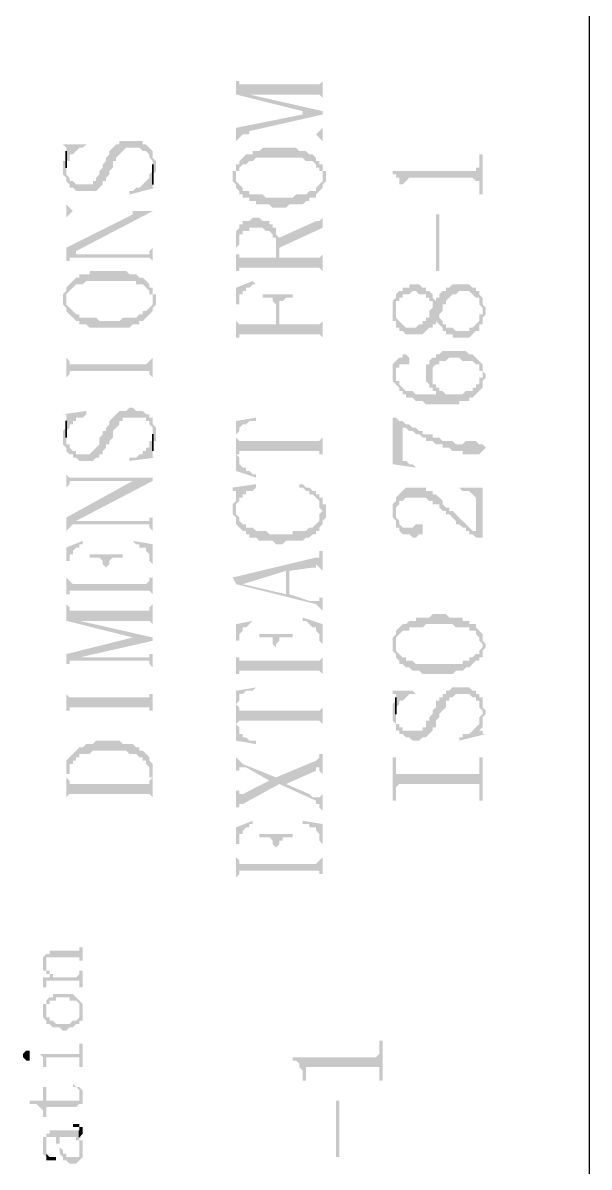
# Model space of a CAD drawing. Header units: millimetres. Extents: x 1336 to 2438, y 1230 to 1601.
# Drawn here: x 1589.55 to 1597.22, y 1504.46 to 1519.97 of the extents above; entities that cross this region are included whole.
import ezdxf

# ---------------------------------------------------------------- set-up
doc = ezdxf.new("R2010")
doc.units = ezdxf.units.MM

msp = doc.modelspace()

# ---------------------------------------------------------------- hatches: boundary and pattern name
at = {"transparency": 33554559}
for points in [[(1592.434, 1519.221), (1592.434, 1518.995), (1593.336, 1518.77), (1593.336, 1518.724), (1593.607, 1518.724), (1593.607, 1518.77), (1592.614, 1518.995), (1592.614, 1518.995), (1592.524, 1519.131), (1592.479, 1519.131), (1592.479, 1519.176), (1592.434, 1519.176)], [(1592.524, 1519.131), (1592.614, 1518.995), (1593.562, 1518.995), (1593.607, 1518.95), (1593.607, 1518.905), (1593.607, 1519.221), (1593.607, 1519.176), (1593.607, 1519.176), (1593.562, 1519.131), (1593.517, 1519.131)], [(1592.434, 1518.544), (1592.434, 1518.363), (1592.434, 1518.363), (1592.479, 1518.408), (1592.479, 1518.408), (1592.524, 1518.454), (1592.614, 1518.499), (1593.607, 1518.724), (1593.336, 1518.724)], [(1592.524, 1518.454), (1593.517, 1518.454), (1593.562, 1518.408), (1593.562, 1518.408), (1593.607, 1518.363), (1593.607, 1518.544), (1593.607, 1518.544), (1593.562, 1518.499), (1593.562, 1518.499), (1593.517, 1518.454), (1592.614, 1518.454), (1592.614, 1518.499)], [(1590.087, 1518.002), (1590.087, 1517.912), (1590.087, 1517.912), (1590.132, 1517.867), (1590.132, 1517.822), (1590.132, 1517.822), (1590.177, 1517.777), (1590.177, 1517.732), (1590.222, 1517.732), (1590.267, 1517.686), (1590.538, 1517.686), (1590.583, 1517.732), (1590.583, 1517.732), (1590.628, 1517.777), (1590.628, 1517.822), (1590.673, 1517.822), (1590.673, 1517.867), (1590.718, 1517.912), (1590.718, 1517.957), (1590.764, 1518.002), (1590.764, 1518.093), (1590.809, 1518.093), (1590.809, 1518.138), (1590.854, 1518.183), (1590.854, 1518.183), (1590.899, 1518.228), (1590.899, 1518.228), (1590.944, 1518.273), (1591.125, 1518.273), (1591.17, 1518.228), (1591.215, 1518.228), (1591.26, 1518.183), (1591.26, 1518.138), (1591.305, 1518.093), (1591.305, 1517.867), (1591.305, 1517.912), (1591.305, 1517.912), (1591.35, 1517.957), (1591.35, 1518.047), (1591.35, 1518.093), (1591.35, 1518.093), (1591.305, 1518.138), (1591.305, 1518.228), (1591.305, 1518.228), (1591.26, 1518.273), (1591.26, 1518.273), (1591.215, 1518.318), (1591.17, 1518.318), (1591.17, 1518.363), (1590.854, 1518.363), (1590.854, 1518.318), (1590.809, 1518.318), (1590.764, 1518.273), (1590.764, 1518.273), (1590.718, 1518.228), (1590.718, 1518.183), (1590.718, 1518.183), (1590.673, 1518.138), (1590.673, 1518.093), (1590.628, 1518.047), (1590.628, 1518.002), (1590.583, 1517.957), (1590.583, 1517.912), (1590.583, 1517.912), (1590.538, 1517.867), (1590.538, 1517.822), (1590.493, 1517.822), (1590.493, 1517.777), (1590.267, 1517.777), (1590.222, 1517.822), (1590.177, 1517.822), (1590.177, 1517.867), (1590.177, 1517.867), (1590.132, 1517.912), (1590.132, 1518.183), (1590.132, 1518.093), (1590.087, 1518.093), (1590.087, 1518.047)], [(1590.087, 1518.318), (1590.132, 1518.273), (1590.132, 1518.093), (1590.177, 1518.093), (1590.177, 1518.183), (1590.222, 1518.183), (1590.267, 1518.228), (1590.267, 1518.228), (1590.312, 1518.273), (1590.357, 1518.273), (1590.403, 1518.318), (1590.403, 1518.318)], [(1592.434, 1518.047), (1592.434, 1517.867), (1592.434, 1517.957), (1592.479, 1517.957), (1592.479, 1518.002), (1592.524, 1518.047), (1592.569, 1518.047), (1592.614, 1518.093), (1592.659, 1518.093), (1592.704, 1518.138), (1593.336, 1518.138), (1593.381, 1518.093), (1593.472, 1518.093), (1593.517, 1518.047), (1593.517, 1518.002), (1593.562, 1518.002), (1593.562, 1517.957), (1593.607, 1517.957), (1593.607, 1517.867), (1593.607, 1518.047), (1593.562, 1518.047), (1593.562, 1518.093), (1593.517, 1518.093), (1593.517, 1518.138), (1593.472, 1518.183), (1593.426, 1518.183), (1593.381, 1518.228), (1593.291, 1518.228), (1593.246, 1518.273), (1592.795, 1518.273), (1592.749, 1518.228), (1592.659, 1518.228), (1592.659, 1518.183), (1592.569, 1518.183), (1592.524, 1518.138), (1592.524, 1518.138), (1592.479, 1518.093), (1592.479, 1518.047)], [(1592.388, 1517.867), (1592.388, 1517.822), (1592.388, 1517.822), (1592.434, 1517.777), (1592.434, 1517.732), (1592.434, 1517.732), (1592.479, 1517.686), (1592.479, 1517.641), (1592.524, 1517.641), (1592.524, 1517.596), (1592.614, 1517.596), (1592.614, 1517.551), (1592.704, 1517.551), (1592.704, 1517.506), (1592.885, 1517.506), (1592.93, 1517.461), (1593.11, 1517.461), (1593.156, 1517.506), (1593.336, 1517.506), (1593.381, 1517.551), (1593.426, 1517.551), (1593.426, 1517.596), (1593.517, 1517.596), (1593.517, 1517.641), (1593.562, 1517.686), (1593.562, 1517.686), (1593.607, 1517.732), (1593.607, 1517.777), (1593.652, 1517.822), (1593.652, 1517.957), (1593.607, 1517.957), (1593.607, 1518.047), (1593.607, 1517.867), (1593.607, 1517.822), (1593.607, 1517.822), (1593.562, 1517.777), (1593.562, 1517.777), (1593.517, 1517.732), (1593.517, 1517.686), (1593.426, 1517.686), (1593.381, 1517.641), (1593.246, 1517.641), (1593.201, 1517.596), (1592.84, 1517.596), (1592.795, 1517.641), (1592.614, 1517.641), (1592.614, 1517.686), (1592.524, 1517.686), (1592.524, 1517.732), (1592.479, 1517.777), (1592.479, 1517.777), (1592.434, 1517.822), (1592.434, 1517.867), (1592.434, 1518.047), (1592.434, 1517.957), (1592.388, 1517.957), (1592.388, 1517.912)], [(1594.555, 1517.957), (1594.555, 1517.912), (1594.6, 1517.912), (1594.6, 1517.867), (1594.645, 1517.867), (1594.645, 1517.777), (1594.69, 1517.777), (1594.69, 1517.641), (1594.69, 1517.777), (1594.735, 1517.822), (1594.735, 1517.822), (1594.78, 1517.867), (1595.638, 1517.867), (1595.683, 1517.822), (1595.728, 1517.822), (1595.728, 1517.777), (1595.728, 1517.641), (1595.773, 1517.641), (1595.773, 1518.183), (1595.728, 1518.183), (1595.728, 1518.047), (1595.728, 1518.002), (1595.683, 1518.002), (1595.683, 1517.957), (1595.638, 1517.957)], [(1590.989, 1517.686), (1590.989, 1517.641), (1591.35, 1517.732), (1591.305, 1517.732), (1591.305, 1517.777), (1591.305, 1517.957), (1591.26, 1517.912), (1591.26, 1517.867), (1591.215, 1517.822), (1591.215, 1517.822), (1591.17, 1517.777), (1591.17, 1517.777), (1591.125, 1517.732), (1591.08, 1517.732), (1591.034, 1517.686)], [(1590.132, 1517.551), (1590.132, 1517.28), (1590.132, 1517.325), (1590.177, 1517.37), (1590.177, 1517.37), (1590.222, 1517.416), (1591.034, 1517.416), (1591.034, 1517.37), (1591.305, 1517.416), (1590.222, 1517.416), (1590.177, 1517.461), (1590.177, 1517.461), (1590.132, 1517.506)], [(1590.132, 1516.919), (1590.132, 1516.693), (1590.132, 1516.739), (1590.177, 1516.739), (1590.177, 1516.784), (1590.222, 1516.784), (1590.267, 1516.874), (1591.305, 1517.416), (1591.034, 1517.37)], [(1592.434, 1516.964), (1592.434, 1516.558), (1592.434, 1516.919), (1592.479, 1516.964), (1592.479, 1517.055), (1592.479, 1517.1), (1592.524, 1517.1), (1592.524, 1517.145), (1592.614, 1517.145), (1592.614, 1517.19), (1592.795, 1517.19), (1592.84, 1517.145), (1592.885, 1517.145), (1592.93, 1517.1), (1592.93, 1517.055), (1592.975, 1517.055), (1592.975, 1516.784), (1592.975, 1517.19), (1592.93, 1517.19), (1592.93, 1517.235), (1592.885, 1517.235), (1592.885, 1517.28), (1592.795, 1517.28), (1592.749, 1517.325), (1592.659, 1517.325), (1592.614, 1517.28), (1592.524, 1517.28), (1592.524, 1517.235), (1592.479, 1517.235), (1592.479, 1517.19), (1592.479, 1517.19), (1592.434, 1517.145), (1592.434, 1517.1), (1592.434, 1517.009)], [(1593.02, 1517.055), (1593.02, 1516.919), (1593.607, 1517.19), (1593.607, 1517.37), (1593.607, 1517.325), (1593.607, 1517.325), (1593.562, 1517.28), (1593.517, 1517.28)], [(1595.187, 1516.603), (1595.187, 1517.37), (1595.141, 1517.37), (1595.141, 1516.603)], [(1592.434, 1516.603), (1592.479, 1516.603), (1592.479, 1516.648), (1593.562, 1516.648), (1593.607, 1516.603), (1593.607, 1516.558), (1593.607, 1516.874), (1593.607, 1516.829), (1593.607, 1516.829), (1593.562, 1516.784), (1593.02, 1516.784), (1593.02, 1517.055), (1593.02, 1517.055), (1592.975, 1517.1), (1592.975, 1517.145), (1592.975, 1516.784), (1592.479, 1516.784), (1592.479, 1516.829), (1592.434, 1516.829), (1592.434, 1516.919)], [(1590.222, 1516.784), (1591.26, 1516.784), (1591.305, 1516.739), (1591.305, 1516.693), (1591.305, 1516.964), (1591.305, 1516.919), (1591.26, 1516.874), (1591.26, 1516.829), (1590.267, 1516.829), (1590.267, 1516.874)], [(1590.132, 1516.378), (1590.132, 1516.197), (1590.132, 1516.287), (1590.177, 1516.332), (1590.177, 1516.332), (1590.222, 1516.378), (1590.222, 1516.378), (1590.267, 1516.423), (1590.357, 1516.423), (1590.403, 1516.468), (1591.08, 1516.468), (1591.08, 1516.423), (1591.17, 1516.423), (1591.215, 1516.378), (1591.215, 1516.378), (1591.26, 1516.332), (1591.26, 1516.287), (1591.305, 1516.287), (1591.305, 1516.197), (1591.305, 1516.378), (1591.26, 1516.378), (1591.26, 1516.423), (1591.215, 1516.468), (1591.215, 1516.468), (1591.17, 1516.513), (1591.125, 1516.513), (1591.08, 1516.558), (1590.989, 1516.558), (1590.944, 1516.603), (1590.448, 1516.603), (1590.448, 1516.558), (1590.312, 1516.558), (1590.312, 1516.513), (1590.267, 1516.513), (1590.222, 1516.468), (1590.222, 1516.468), (1590.177, 1516.423), (1590.177, 1516.423)], [(1590.087, 1516.197), (1590.087, 1516.152), (1590.132, 1516.107), (1590.132, 1516.062), (1590.177, 1516.016), (1590.177, 1516.016), (1590.222, 1515.971), (1590.222, 1515.971), (1590.267, 1515.926), (1590.312, 1515.926), (1590.312, 1515.881), (1590.403, 1515.881), (1590.448, 1515.836), (1590.989, 1515.836), (1591.034, 1515.881), (1591.125, 1515.881), (1591.125, 1515.926), (1591.17, 1515.926), (1591.215, 1515.971), (1591.215, 1515.971), (1591.26, 1516.016), (1591.26, 1516.016), (1591.305, 1516.062), (1591.305, 1516.107), (1591.305, 1516.107), (1591.35, 1516.152), (1591.35, 1516.197), (1591.35, 1516.287), (1591.305, 1516.287), (1591.305, 1516.378), (1591.305, 1516.197), (1591.305, 1516.152), (1591.26, 1516.107), (1591.26, 1516.107), (1591.215, 1516.062), (1591.17, 1516.062), (1591.17, 1516.016), (1591.125, 1516.016), (1591.08, 1515.971), (1590.899, 1515.971), (1590.854, 1515.926), (1590.583, 1515.926), (1590.538, 1515.971), (1590.312, 1515.971), (1590.312, 1516.016), (1590.267, 1516.016), (1590.222, 1516.062), (1590.222, 1516.062), (1590.177, 1516.107), (1590.177, 1516.107), (1590.132, 1516.152), (1590.132, 1516.197), (1590.132, 1516.378), (1590.132, 1516.332), (1590.132, 1516.332), (1590.087, 1516.287), (1590.087, 1516.242)], [(1592.434, 1516.378), (1592.434, 1515.655), (1592.434, 1516.152), (1592.479, 1516.152), (1592.479, 1516.287), (1592.524, 1516.287), (1592.524, 1516.332), (1592.569, 1516.332), (1592.569, 1516.378), (1592.614, 1516.378), (1592.659, 1516.423), (1592.704, 1516.423), (1592.659, 1516.468)], [(1594.555, 1516.062), (1594.555, 1515.926), (1594.6, 1515.926), (1594.6, 1515.836), (1594.645, 1515.836), (1594.645, 1515.791), (1594.69, 1515.791), (1594.735, 1515.746), (1594.961, 1515.746), (1595.006, 1515.791), (1595.006, 1515.791), (1595.051, 1515.836), (1595.096, 1515.836), (1595.096, 1515.881), (1595.141, 1515.881), (1595.141, 1515.926), (1595.141, 1515.926), (1595.187, 1515.881), (1595.187, 1516.016), (1595.187, 1516.016), (1595.232, 1516.062), (1595.232, 1516.152), (1595.277, 1516.152), (1595.277, 1516.197), (1595.322, 1516.242), (1595.322, 1516.242), (1595.367, 1516.287), (1595.412, 1516.287), (1595.457, 1516.332), (1595.593, 1516.332), (1595.638, 1516.287), (1595.638, 1516.287), (1595.683, 1516.242), (1595.728, 1516.242), (1595.728, 1516.197), (1595.728, 1516.152), (1595.773, 1516.107), (1595.773, 1515.881), (1595.773, 1515.971), (1595.773, 1515.971), (1595.818, 1516.016), (1595.818, 1516.107), (1595.773, 1516.152), (1595.773, 1516.197), (1595.773, 1516.242), (1595.728, 1516.287), (1595.728, 1516.332), (1595.683, 1516.332), (1595.683, 1516.378), (1595.638, 1516.378), (1595.593, 1516.423), (1595.367, 1516.423), (1595.322, 1516.378), (1595.277, 1516.378), (1595.277, 1516.332), (1595.232, 1516.332), (1595.187, 1516.287), (1595.187, 1516.242), (1595.141, 1516.242), (1595.141, 1516.197), (1595.141, 1516.197), (1595.096, 1516.242), (1595.096, 1516.152), (1595.096, 1516.107), (1595.051, 1516.062), (1595.051, 1515.971), (1595.006, 1515.971), (1595.006, 1515.926), (1594.961, 1515.926), (1594.961, 1515.881), (1594.916, 1515.881), (1594.871, 1515.836), (1594.735, 1515.836), (1594.69, 1515.881), (1594.69, 1515.881), (1594.645, 1515.926), (1594.645, 1515.926), (1594.6, 1515.971), (1594.6, 1516.016), (1594.6, 1516.242), (1594.6, 1516.242), (1594.555, 1516.197), (1594.555, 1516.107)], [(1594.6, 1516.242), (1594.6, 1516.062), (1594.6, 1516.197), (1594.645, 1516.197), (1594.645, 1516.242), (1594.69, 1516.242), (1594.69, 1516.287), (1594.78, 1516.287), (1594.826, 1516.332), (1594.871, 1516.332), (1594.916, 1516.287), (1595.006, 1516.287), (1595.006, 1516.242), (1595.051, 1516.242), (1595.051, 1516.197), (1595.096, 1516.197), (1595.096, 1516.152), (1595.096, 1516.242), (1595.096, 1516.287), (1595.051, 1516.332), (1595.006, 1516.332), (1595.006, 1516.378), (1594.961, 1516.378), (1594.916, 1516.423), (1594.78, 1516.423), (1594.78, 1516.378), (1594.69, 1516.378), (1594.69, 1516.332), (1594.645, 1516.332), (1594.6, 1516.287)], [(1592.795, 1516.287), (1592.795, 1516.242), (1592.93, 1516.242), (1592.93, 1516.197), (1592.93, 1516.197), (1592.975, 1516.152), (1592.975, 1515.881), (1593.02, 1516.107), (1593.02, 1516.197), (1593.065, 1516.197), (1593.11, 1516.242), (1593.201, 1516.242), (1593.201, 1516.287)], [(1592.434, 1515.701), (1592.479, 1515.701), (1592.479, 1515.746), (1593.562, 1515.746), (1593.607, 1515.701), (1593.607, 1515.655), (1593.607, 1515.971), (1593.607, 1515.926), (1593.607, 1515.926), (1593.562, 1515.881), (1593.02, 1515.881), (1593.02, 1516.107), (1592.975, 1515.881), (1592.479, 1515.881), (1592.434, 1515.926), (1592.434, 1516.107)], [(1595.187, 1515.881), (1595.187, 1515.881), (1595.232, 1515.836), (1595.232, 1515.791), (1595.277, 1515.791), (1595.277, 1515.746), (1595.367, 1515.746), (1595.367, 1515.701), (1595.593, 1515.701), (1595.638, 1515.746), (1595.638, 1515.746), (1595.683, 1515.791), (1595.728, 1515.791), (1595.728, 1515.881), (1595.773, 1515.881), (1595.773, 1516.062), (1595.773, 1516.016), (1595.728, 1516.016), (1595.728, 1515.926), (1595.728, 1515.926), (1595.683, 1515.881), (1595.683, 1515.881), (1595.638, 1515.836), (1595.593, 1515.836), (1595.593, 1515.791), (1595.412, 1515.791), (1595.367, 1515.836), (1595.277, 1515.836), (1595.277, 1515.881), (1595.232, 1515.881), (1595.232, 1515.926), (1595.187, 1515.971), (1595.187, 1515.971)], [(1590.132, 1515.565), (1590.132, 1515.024), (1590.132, 1515.159), (1590.177, 1515.204), (1590.177, 1515.249), (1591.26, 1515.249), (1591.26, 1515.204), (1591.26, 1515.204), (1591.305, 1515.159), (1591.305, 1515.024), (1591.305, 1515.565), (1591.305, 1515.43), (1591.26, 1515.385), (1591.26, 1515.385), (1591.215, 1515.34), (1590.177, 1515.34), (1590.177, 1515.385), (1590.177, 1515.385), (1590.132, 1515.43)], [(1594.6, 1515.385), (1594.6, 1515.204), (1594.6, 1515.294), (1594.645, 1515.294), (1594.645, 1515.34), (1594.78, 1515.34), (1594.78, 1515.43), (1594.78, 1515.43), (1594.735, 1515.475), (1594.69, 1515.475), (1594.69, 1515.43), (1594.645, 1515.43)], [(1595.006, 1515.204), (1595.006, 1515.114), (1595.051, 1515.069), (1595.051, 1515.024), (1595.096, 1515.024), (1595.096, 1515.249), (1595.096, 1515.294), (1595.141, 1515.34), (1595.187, 1515.34), (1595.187, 1515.385), (1595.277, 1515.385), (1595.322, 1515.43), (1595.457, 1515.43), (1595.503, 1515.385), (1595.638, 1515.385), (1595.683, 1515.34), (1595.728, 1515.34), (1595.728, 1515.249), (1595.773, 1515.249), (1595.773, 1515.024), (1595.773, 1515.114), (1595.818, 1515.159), (1595.818, 1515.204), (1595.818, 1515.204), (1595.773, 1515.249), (1595.773, 1515.294), (1595.773, 1515.34), (1595.728, 1515.385), (1595.728, 1515.385), (1595.683, 1515.43), (1595.683, 1515.43), (1595.638, 1515.475), (1595.593, 1515.475), (1595.548, 1515.52), (1595.232, 1515.52), (1595.187, 1515.475), (1595.141, 1515.475), (1595.141, 1515.43), (1595.096, 1515.43), (1595.051, 1515.385), (1595.051, 1515.34), (1595.006, 1515.34), (1595.006, 1515.249)], [(1594.555, 1515.249), (1594.555, 1515.159), (1594.555, 1515.114), (1594.6, 1515.069), (1594.6, 1515.069), (1594.645, 1515.024), (1594.645, 1514.978), (1594.69, 1514.978), (1594.69, 1514.933), (1594.735, 1514.933), (1594.735, 1514.888), (1594.826, 1514.888), (1594.871, 1514.843), (1594.961, 1514.843), (1595.006, 1514.798), (1595.457, 1514.798), (1595.457, 1514.843), (1595.593, 1514.843), (1595.593, 1514.888), (1595.638, 1514.888), (1595.683, 1514.933), (1595.683, 1514.933), (1595.728, 1514.978), (1595.728, 1514.978), (1595.773, 1515.024), (1595.773, 1515.204), (1595.773, 1515.159), (1595.728, 1515.159), (1595.728, 1515.069), (1595.683, 1515.069), (1595.683, 1515.024), (1595.638, 1515.024), (1595.638, 1514.978), (1595.548, 1514.978), (1595.503, 1514.933), (1595.277, 1514.933), (1595.232, 1514.978), (1595.187, 1514.933), (1594.871, 1514.933), (1594.826, 1514.978), (1594.735, 1514.978), (1594.69, 1515.024), (1594.69, 1515.024), (1594.645, 1515.069), (1594.645, 1515.114), (1594.6, 1515.114), (1594.6, 1515.204), (1594.6, 1515.385), (1594.555, 1515.34), (1594.555, 1515.294), (1594.555, 1515.294)], [(1595.096, 1515.024), (1595.096, 1514.978), (1595.141, 1514.978), (1595.141, 1514.933), (1595.187, 1514.933), (1595.232, 1514.978), (1595.187, 1514.978), (1595.187, 1515.024), (1595.141, 1515.024), (1595.141, 1515.069), (1595.096, 1515.069), (1595.096, 1515.114), (1595.096, 1515.204)], [(1590.087, 1514.347), (1590.087, 1514.256), (1590.132, 1514.211), (1590.132, 1514.166), (1590.177, 1514.121), (1590.222, 1514.121), (1590.222, 1514.076), (1590.267, 1514.076), (1590.312, 1514.031), (1590.493, 1514.031), (1590.538, 1514.076), (1590.583, 1514.076), (1590.583, 1514.121), (1590.628, 1514.121), (1590.628, 1514.166), (1590.628, 1514.166), (1590.673, 1514.211), (1590.673, 1514.256), (1590.718, 1514.256), (1590.718, 1514.301), (1590.764, 1514.347), (1590.764, 1514.437), (1590.809, 1514.482), (1590.809, 1514.482), (1590.854, 1514.527), (1590.854, 1514.572), (1590.899, 1514.572), (1590.899, 1514.617), (1591.215, 1514.617), (1591.215, 1514.572), (1591.26, 1514.572), (1591.26, 1514.527), (1591.26, 1514.527), (1591.305, 1514.482), (1591.305, 1514.211), (1591.305, 1514.301), (1591.35, 1514.301), (1591.35, 1514.392), (1591.35, 1514.482), (1591.305, 1514.527), (1591.305, 1514.617), (1591.26, 1514.617), (1591.26, 1514.663), (1591.215, 1514.663), (1591.17, 1514.708), (1591.08, 1514.708), (1591.034, 1514.753), (1590.989, 1514.753), (1590.944, 1514.708), (1590.854, 1514.708), (1590.809, 1514.663), (1590.809, 1514.663), (1590.764, 1514.617), (1590.764, 1514.617), (1590.718, 1514.572), (1590.718, 1514.527), (1590.673, 1514.482), (1590.673, 1514.437), (1590.628, 1514.437), (1590.628, 1514.392), (1590.583, 1514.347), (1590.583, 1514.256), (1590.538, 1514.211), (1590.538, 1514.211), (1590.493, 1514.166), (1590.493, 1514.166), (1590.448, 1514.121), (1590.267, 1514.121), (1590.267, 1514.166), (1590.222, 1514.166), (1590.177, 1514.211), (1590.177, 1514.256), (1590.132, 1514.256), (1590.132, 1514.527), (1590.132, 1514.482), (1590.132, 1514.482), (1590.087, 1514.437), (1590.087, 1514.392)], [(1590.087, 1514.663), (1590.132, 1514.663), (1590.132, 1514.617), (1590.132, 1514.437), (1590.177, 1514.482), (1590.177, 1514.527), (1590.222, 1514.527), (1590.222, 1514.572), (1590.267, 1514.572), (1590.267, 1514.617), (1590.357, 1514.617), (1590.403, 1514.663), (1590.403, 1514.708)], [(1592.434, 1514.572), (1592.434, 1514.347), (1592.434, 1514.392), (1592.479, 1514.437), (1592.479, 1514.482), (1592.479, 1514.482), (1592.524, 1514.527), (1592.569, 1514.527), (1592.614, 1514.572), (1592.704, 1514.572), (1592.704, 1514.617)], [(1592.434, 1514.572), (1592.434, 1513.895), (1592.704, 1513.805), (1592.704, 1513.85), (1592.659, 1513.85), (1592.614, 1513.895), (1592.569, 1513.895), (1592.569, 1513.94), (1592.524, 1513.94), (1592.479, 1513.986), (1592.479, 1514.076), (1592.434, 1514.121), (1592.434, 1514.347)], [(1594.555, 1514.617), (1594.555, 1513.986), (1594.871, 1513.94), (1594.871, 1513.94), (1594.826, 1513.986), (1594.78, 1513.986), (1594.735, 1514.031), (1594.69, 1514.031), (1594.69, 1514.527), (1594.645, 1514.572), (1594.6, 1514.617)], [(1594.645, 1514.572), (1594.69, 1514.527), (1594.69, 1514.482), (1594.735, 1514.482), (1594.78, 1514.437), (1594.826, 1514.437), (1594.871, 1514.392), (1594.916, 1514.392), (1594.961, 1514.347), (1595.006, 1514.347), (1595.006, 1514.301), (1595.096, 1514.301), (1595.141, 1514.256), (1595.232, 1514.256), (1595.232, 1514.211), (1595.322, 1514.211), (1595.367, 1514.166), (1595.503, 1514.166), (1595.503, 1514.121), (1595.728, 1514.121), (1595.773, 1514.166), (1595.773, 1514.166), (1595.818, 1514.211), (1595.773, 1514.256), (1595.728, 1514.256), (1595.683, 1514.301), (1595.548, 1514.301), (1595.503, 1514.256), (1595.412, 1514.256), (1595.367, 1514.301), (1595.232, 1514.301), (1595.187, 1514.347), (1595.096, 1514.347), (1595.096, 1514.392), (1594.961, 1514.392), (1594.961, 1514.437), (1594.916, 1514.437), (1594.871, 1514.482), (1594.826, 1514.482), (1594.78, 1514.527), (1594.735, 1514.527), (1594.69, 1514.572)], [(1592.434, 1514.347), (1592.434, 1514.121), (1592.479, 1514.121), (1592.479, 1514.166), (1593.562, 1514.166), (1593.562, 1514.121), (1593.607, 1514.121), (1593.607, 1514.031), (1593.607, 1514.392), (1593.607, 1514.347), (1593.607, 1514.347), (1593.562, 1514.301), (1592.479, 1514.301)], [(1590.989, 1514.076), (1590.989, 1514.031), (1591.35, 1514.076), (1591.305, 1514.076), (1591.305, 1514.121), (1591.305, 1514.301), (1591.26, 1514.301), (1591.26, 1514.211), (1591.215, 1514.211), (1591.215, 1514.166), (1591.17, 1514.166), (1591.17, 1514.121), (1591.125, 1514.121), (1591.08, 1514.076), (1591.034, 1514.076)], [(1590.132, 1513.94), (1590.132, 1513.624), (1590.132, 1513.67), (1590.177, 1513.715), (1590.177, 1513.76), (1591.305, 1513.76), (1591.305, 1513.805), (1590.177, 1513.805), (1590.132, 1513.85)], [(1590.132, 1513.263), (1590.132, 1513.038), (1590.132, 1513.083), (1590.177, 1513.128), (1590.177, 1513.128), (1590.222, 1513.173), (1590.267, 1513.218), (1591.305, 1513.76), (1591.034, 1513.76)], [(1592.388, 1513.67), (1592.388, 1513.624), (1592.434, 1513.624), (1592.434, 1513.218), (1592.434, 1513.444), (1592.479, 1513.489), (1592.479, 1513.534), (1592.524, 1513.534), (1592.524, 1513.579), (1592.569, 1513.579), (1592.569, 1513.624), (1592.659, 1513.624), (1592.704, 1513.67), (1592.704, 1513.715)], [(1593.291, 1513.67), (1593.336, 1513.67), (1593.381, 1513.624), (1593.426, 1513.624), (1593.426, 1513.579), (1593.472, 1513.579), (1593.517, 1513.534), (1593.517, 1513.534), (1593.562, 1513.489), (1593.562, 1513.444), (1593.562, 1513.399), (1593.607, 1513.354), (1593.607, 1513.534), (1593.562, 1513.534), (1593.562, 1513.579), (1593.517, 1513.579), (1593.517, 1513.624), (1593.472, 1513.624), (1593.426, 1513.67), (1593.381, 1513.67), (1593.336, 1513.715), (1593.291, 1513.715)], [(1592.388, 1513.399), (1592.388, 1513.354), (1592.388, 1513.309), (1592.434, 1513.263), (1592.434, 1513.218), (1592.434, 1513.579), (1592.434, 1513.534), (1592.434, 1513.489), (1592.388, 1513.444)], [(1594.555, 1513.354), (1594.555, 1513.263), (1594.555, 1513.263), (1594.6, 1513.218), (1594.6, 1513.173), (1594.6, 1513.399), (1594.6, 1513.399), (1594.645, 1513.444), (1594.645, 1513.489), (1594.69, 1513.489), (1594.735, 1513.534), (1595.006, 1513.534), (1595.051, 1513.489), (1595.096, 1513.489), (1595.096, 1513.444), (1595.187, 1513.444), (1595.187, 1513.399), (1595.232, 1513.354), (1595.277, 1513.354), (1595.277, 1513.309), (1595.322, 1513.309), (1595.367, 1513.263), (1595.367, 1513.263), (1595.412, 1513.218), (1595.412, 1513.173), (1595.457, 1513.173), (1595.503, 1513.128), (1595.548, 1513.128), (1595.548, 1513.083), (1595.593, 1513.083), (1595.593, 1513.038), (1595.638, 1513.038), (1595.683, 1512.993), (1595.683, 1513.083), (1595.638, 1513.083), (1595.593, 1513.128), (1595.593, 1513.128), (1595.548, 1513.173), (1595.503, 1513.218), (1595.503, 1513.218), (1595.457, 1513.263), (1595.457, 1513.263), (1595.412, 1513.309), (1595.412, 1513.309), (1595.367, 1513.354), (1595.322, 1513.354), (1595.322, 1513.399), (1595.277, 1513.399), (1595.232, 1513.444), (1595.232, 1513.489), (1595.187, 1513.534), (1595.187, 1513.534), (1595.141, 1513.579), (1595.096, 1513.579), (1595.096, 1513.624), (1595.006, 1513.624), (1595.006, 1513.67), (1594.735, 1513.67), (1594.69, 1513.624), (1594.69, 1513.624), (1594.645, 1513.579), (1594.645, 1513.579), (1594.6, 1513.534), (1594.6, 1513.489), (1594.555, 1513.444), (1594.555, 1513.399)], [(1595.457, 1513.67), (1595.457, 1513.67), (1595.503, 1513.624), (1595.593, 1513.624), (1595.638, 1513.579), (1595.638, 1513.579), (1595.683, 1513.534), (1595.683, 1512.993), (1595.773, 1512.993), (1595.773, 1513.67)], [(1592.434, 1513.218), (1592.434, 1513.173), (1592.479, 1513.128), (1592.479, 1513.128), (1592.524, 1513.083), (1592.569, 1513.083), (1592.569, 1513.038), (1592.614, 1513.038), (1592.614, 1512.993), (1592.704, 1512.993), (1592.749, 1512.948), (1592.93, 1512.948), (1592.975, 1512.902), (1593.065, 1512.902), (1593.11, 1512.948), (1593.336, 1512.948), (1593.381, 1512.993), (1593.426, 1512.993), (1593.472, 1513.038), (1593.517, 1513.038), (1593.517, 1513.083), (1593.562, 1513.083), (1593.562, 1513.128), (1593.607, 1513.173), (1593.607, 1513.218), (1593.652, 1513.263), (1593.652, 1513.354), (1593.652, 1513.444), (1593.607, 1513.444), (1593.607, 1513.534), (1593.607, 1513.354), (1593.607, 1513.354), (1593.562, 1513.309), (1593.562, 1513.218), (1593.562, 1513.218), (1593.517, 1513.173), (1593.517, 1513.173), (1593.472, 1513.128), (1593.426, 1513.128), (1593.381, 1513.083), (1593.201, 1513.083), (1593.201, 1513.038), (1592.885, 1513.038), (1592.84, 1513.083), (1592.704, 1513.083), (1592.659, 1513.128), (1592.569, 1513.128), (1592.569, 1513.173), (1592.524, 1513.173), (1592.479, 1513.218), (1592.479, 1513.263), (1592.434, 1513.309), (1592.434, 1513.354)], [(1590.222, 1513.173), (1591.26, 1513.173), (1591.26, 1513.128), (1591.26, 1513.128), (1591.305, 1513.083), (1591.305, 1513.038), (1591.305, 1513.309), (1591.305, 1513.263), (1591.26, 1513.263), (1591.26, 1513.218), (1590.267, 1513.218)], [(1594.6, 1513.173), (1594.6, 1513.128), (1594.645, 1513.128), (1594.645, 1513.083), (1594.645, 1513.083), (1594.69, 1513.038), (1594.78, 1513.038), (1594.826, 1512.993), (1594.871, 1512.993), (1594.916, 1513.038), (1594.961, 1513.038), (1594.961, 1513.083), (1594.961, 1513.173), (1594.871, 1513.173), (1594.826, 1513.128), (1594.69, 1513.128), (1594.645, 1513.173), (1594.645, 1513.218), (1594.6, 1513.263), (1594.6, 1513.309)], [(1590.132, 1512.857), (1590.132, 1512.18), (1590.132, 1512.677), (1590.177, 1512.677), (1590.177, 1512.767), (1590.222, 1512.767), (1590.222, 1512.812), (1590.222, 1512.812), (1590.267, 1512.857), (1590.312, 1512.857), (1590.312, 1512.902), (1590.357, 1512.902), (1590.357, 1512.948)], [(1591.034, 1512.948), (1591.034, 1512.948), (1591.08, 1512.902), (1591.125, 1512.902), (1591.125, 1512.857), (1591.215, 1512.857), (1591.215, 1512.812), (1591.215, 1512.812), (1591.26, 1512.767), (1591.26, 1512.722), (1591.26, 1512.677), (1591.305, 1512.632), (1591.305, 1512.18), (1591.305, 1512.902)], [(1592.388, 1512.451), (1592.434, 1512.361), (1592.524, 1512.361), (1593.11, 1512.541), (1593.11, 1512.225), (1593.156, 1512.541), (1593.472, 1512.586), (1593.517, 1512.586), (1593.517, 1512.632), (1593.562, 1512.586), (1593.562, 1512.586), (1593.607, 1512.541), (1593.607, 1512.812), (1593.562, 1512.812), (1593.562, 1512.722), (1593.517, 1512.722)], [(1590.132, 1512.225), (1590.177, 1512.225), (1590.177, 1512.271), (1591.26, 1512.271), (1591.305, 1512.225), (1591.305, 1512.451), (1591.26, 1512.451), (1591.26, 1512.406), (1591.26, 1512.406), (1591.215, 1512.361), (1590.673, 1512.361), (1590.673, 1512.586), (1590.673, 1512.361), (1590.222, 1512.361), (1590.177, 1512.406), (1590.177, 1512.406), (1590.132, 1512.451), (1590.132, 1512.632)], [(1590.448, 1512.767), (1590.448, 1512.722), (1590.583, 1512.722), (1590.628, 1512.677), (1590.628, 1512.632), (1590.673, 1512.586), (1590.673, 1512.361), (1590.673, 1512.586), (1590.673, 1512.586), (1590.718, 1512.632), (1590.718, 1512.677), (1590.718, 1512.677), (1590.764, 1512.722), (1590.899, 1512.722), (1590.899, 1512.767)], [(1592.434, 1512.361), (1593.517, 1512.09), (1593.562, 1512.045), (1593.562, 1512.045), (1593.607, 1512), (1593.607, 1511.955), (1593.607, 1512.225), (1593.607, 1512.18), (1593.562, 1512.18), (1593.562, 1512.135), (1593.426, 1512.135), (1593.156, 1512.225), (1593.156, 1512.541), (1593.11, 1512.225), (1592.524, 1512.361), (1592.524, 1512.361)], [(1590.132, 1512.09), (1590.132, 1511.864), (1591.034, 1511.639), (1591.034, 1511.639), (1591.305, 1511.594), (1591.305, 1511.639), (1590.312, 1511.864), (1590.312, 1511.864), (1590.222, 1512), (1590.177, 1512), (1590.177, 1512.045), (1590.132, 1512.09)], [(1590.222, 1512), (1590.312, 1511.864), (1591.26, 1511.864), (1591.305, 1511.819), (1591.305, 1511.774), (1591.305, 1512.09), (1591.305, 1512.09), (1591.26, 1512.045), (1591.26, 1512), (1591.215, 1512)], [(1592.434, 1511.819), (1592.434, 1511.097), (1592.434, 1511.594), (1592.479, 1511.594), (1592.479, 1511.639), (1592.479, 1511.684), (1592.524, 1511.729), (1592.524, 1511.774), (1592.569, 1511.774), (1592.614, 1511.819), (1592.614, 1511.819), (1592.659, 1511.864), (1592.659, 1511.864)], [(1593.336, 1511.864), (1593.381, 1511.864), (1593.426, 1511.819), (1593.426, 1511.819), (1593.472, 1511.774), (1593.517, 1511.774), (1593.517, 1511.729), (1593.517, 1511.729), (1593.562, 1511.684), (1593.562, 1511.594), (1593.607, 1511.548), (1593.607, 1511.097), (1593.607, 1511.819), (1593.336, 1511.909)], [(1594.6, 1511.684), (1594.6, 1511.548), (1594.6, 1511.594), (1594.6, 1511.639), (1594.645, 1511.684), (1594.645, 1511.684), (1594.69, 1511.729), (1594.78, 1511.729), (1594.78, 1511.774), (1594.961, 1511.774), (1595.006, 1511.819), (1595.367, 1511.819), (1595.412, 1511.774), (1595.593, 1511.774), (1595.593, 1511.729), (1595.683, 1511.729), (1595.683, 1511.684), (1595.728, 1511.639), (1595.728, 1511.594), (1595.773, 1511.548), (1595.773, 1511.684), (1595.728, 1511.729), (1595.728, 1511.729), (1595.683, 1511.774), (1595.683, 1511.819), (1595.593, 1511.819), (1595.593, 1511.864), (1595.503, 1511.864), (1595.503, 1511.909), (1595.322, 1511.909), (1595.277, 1511.955), (1595.096, 1511.955), (1595.051, 1511.909), (1594.871, 1511.909), (1594.871, 1511.864), (1594.78, 1511.864), (1594.735, 1511.819), (1594.69, 1511.819), (1594.645, 1511.774), (1594.645, 1511.774), (1594.6, 1511.729)], [(1590.132, 1511.413), (1590.132, 1511.232), (1590.132, 1511.278), (1590.177, 1511.278), (1590.177, 1511.323), (1590.222, 1511.323), (1590.312, 1511.368), (1591.305, 1511.594), (1591.034, 1511.639)], [(1592.434, 1511.142), (1592.479, 1511.142), (1592.479, 1511.187), (1593.562, 1511.187), (1593.607, 1511.142), (1593.607, 1511.368), (1593.607, 1511.368), (1593.562, 1511.323), (1592.975, 1511.323), (1592.975, 1511.503), (1592.975, 1511.323), (1592.479, 1511.323), (1592.479, 1511.368), (1592.434, 1511.368), (1592.434, 1511.594)], [(1592.749, 1511.684), (1592.749, 1511.639), (1592.93, 1511.639), (1592.93, 1511.548), (1592.975, 1511.503), (1592.975, 1511.323), (1592.975, 1511.548), (1593.02, 1511.594), (1593.02, 1511.639), (1593.201, 1511.639), (1593.201, 1511.684)], [(1594.555, 1511.548), (1594.555, 1511.458), (1594.555, 1511.458), (1594.6, 1511.413), (1594.6, 1511.368), (1594.6, 1511.368), (1594.645, 1511.323), (1594.645, 1511.278), (1594.69, 1511.278), (1594.735, 1511.232), (1594.78, 1511.232), (1594.826, 1511.187), (1594.916, 1511.187), (1594.961, 1511.142), (1595.367, 1511.142), (1595.412, 1511.187), (1595.503, 1511.187), (1595.548, 1511.232), (1595.593, 1511.232), (1595.638, 1511.278), (1595.638, 1511.278), (1595.683, 1511.323), (1595.728, 1511.323), (1595.728, 1511.368), (1595.773, 1511.368), (1595.773, 1511.458), (1595.773, 1511.458), (1595.818, 1511.503), (1595.818, 1511.548), (1595.818, 1511.548), (1595.773, 1511.594), (1595.773, 1511.684), (1595.773, 1511.548), (1595.773, 1511.503), (1595.728, 1511.458), (1595.728, 1511.413), (1595.683, 1511.413), (1595.638, 1511.368), (1595.593, 1511.368), (1595.593, 1511.323), (1595.503, 1511.323), (1595.503, 1511.278), (1594.871, 1511.278), (1594.826, 1511.323), (1594.735, 1511.323), (1594.735, 1511.368), (1594.69, 1511.368), (1594.645, 1511.413), (1594.645, 1511.413), (1594.6, 1511.458), (1594.6, 1511.684), (1594.6, 1511.684), (1594.555, 1511.639), (1594.555, 1511.594), (1594.555, 1511.594)], [(1590.222, 1511.323), (1591.26, 1511.323), (1591.26, 1511.278), (1591.26, 1511.278), (1591.305, 1511.232), (1591.305, 1511.458), (1591.305, 1511.413), (1591.26, 1511.413), (1591.26, 1511.368), (1590.312, 1511.368)], [(1590.132, 1511.052), (1590.132, 1510.465), (1590.132, 1510.646), (1590.177, 1510.646), (1590.177, 1510.691), (1591.26, 1510.691), (1591.26, 1510.646), (1591.305, 1510.646), (1591.305, 1510.465), (1591.305, 1511.052), (1591.305, 1510.871), (1591.26, 1510.871), (1591.26, 1510.826), (1590.177, 1510.826), (1590.132, 1510.871)], [(1592.434, 1510.917), (1592.434, 1510.736), (1592.434, 1510.736), (1592.479, 1510.781), (1592.479, 1510.826), (1592.479, 1510.871), (1592.524, 1510.871), (1592.569, 1510.917), (1592.659, 1510.917), (1592.704, 1510.962), (1592.704, 1510.962)], [(1592.434, 1510.917), (1592.434, 1510.24), (1592.704, 1510.194), (1592.704, 1510.24), (1592.614, 1510.24), (1592.569, 1510.285), (1592.524, 1510.285), (1592.524, 1510.33), (1592.479, 1510.33), (1592.479, 1510.42), (1592.434, 1510.465), (1592.434, 1510.736)], [(1594.555, 1510.601), (1594.555, 1510.51), (1594.555, 1510.51), (1594.6, 1510.465), (1594.6, 1510.375), (1594.645, 1510.375), (1594.645, 1510.33), (1594.69, 1510.33), (1594.735, 1510.285), (1594.78, 1510.285), (1594.826, 1510.24), (1594.916, 1510.24), (1594.961, 1510.285), (1595.006, 1510.285), (1595.051, 1510.33), (1595.051, 1510.33), (1595.096, 1510.375), (1595.096, 1510.42), (1595.141, 1510.42), (1595.141, 1510.51), (1595.187, 1510.556), (1595.187, 1510.601), (1595.232, 1510.646), (1595.232, 1510.646), (1595.277, 1510.691), (1595.277, 1510.781), (1595.322, 1510.781), (1595.322, 1510.826), (1595.367, 1510.826), (1595.412, 1510.871), (1595.593, 1510.871), (1595.638, 1510.826), (1595.683, 1510.826), (1595.683, 1510.781), (1595.728, 1510.781), (1595.728, 1510.691), (1595.773, 1510.646), (1595.773, 1510.465), (1595.773, 1510.51), (1595.773, 1510.556), (1595.818, 1510.601), (1595.818, 1510.646), (1595.818, 1510.646), (1595.773, 1510.691), (1595.773, 1510.826), (1595.728, 1510.826), (1595.728, 1510.871), (1595.683, 1510.871), (1595.683, 1510.917), (1595.638, 1510.917), (1595.593, 1510.962), (1595.367, 1510.962), (1595.322, 1510.917), (1595.277, 1510.917), (1595.277, 1510.871), (1595.232, 1510.871), (1595.232, 1510.826), (1595.187, 1510.826), (1595.187, 1510.781), (1595.141, 1510.781), (1595.141, 1510.691), (1595.096, 1510.646), (1595.096, 1510.601), (1595.051, 1510.556), (1595.051, 1510.51), (1595.006, 1510.51), (1595.006, 1510.42), (1594.961, 1510.42), (1594.961, 1510.375), (1594.69, 1510.375), (1594.69, 1510.42), (1594.645, 1510.42), (1594.645, 1510.465), (1594.6, 1510.465), (1594.6, 1510.781), (1594.555, 1510.736), (1594.555, 1510.691), (1594.555, 1510.646)], [(1594.555, 1510.917), (1594.555, 1510.871), (1594.6, 1510.871), (1594.6, 1510.691), (1594.6, 1510.691), (1594.645, 1510.736), (1594.645, 1510.781), (1594.69, 1510.781), (1594.735, 1510.826), (1594.735, 1510.826), (1594.78, 1510.871), (1594.871, 1510.871), (1594.826, 1510.917)], [(1592.434, 1510.736), (1592.434, 1510.465), (1592.479, 1510.51), (1593.562, 1510.51), (1593.607, 1510.465), (1593.607, 1510.42), (1593.607, 1510.781), (1593.607, 1510.691), (1593.607, 1510.691), (1593.562, 1510.646), (1592.479, 1510.646), (1592.479, 1510.691)], [(1595.728, 1510.556), (1595.728, 1510.375), (1595.773, 1510.42), (1595.773, 1510.646), (1595.773, 1510.601)], [(1595.457, 1510.285), (1595.457, 1510.24), (1595.818, 1510.33), (1595.773, 1510.33), (1595.773, 1510.375), (1595.728, 1510.375), (1595.728, 1510.556), (1595.728, 1510.51), (1595.728, 1510.465), (1595.683, 1510.42), (1595.683, 1510.42), (1595.638, 1510.375), (1595.638, 1510.375), (1595.593, 1510.33), (1595.503, 1510.33), (1595.503, 1510.285)], [(1590.132, 1509.743), (1590.132, 1509.427), (1590.132, 1509.788), (1590.177, 1509.788), (1590.177, 1509.924), (1590.222, 1509.924), (1590.222, 1509.969), (1590.267, 1509.969), (1590.267, 1510.014), (1590.312, 1510.014), (1590.312, 1510.059), (1590.448, 1510.059), (1590.493, 1510.104), (1590.944, 1510.104), (1590.989, 1510.059), (1591.08, 1510.059), (1591.125, 1510.014), (1591.17, 1510.014), (1591.17, 1509.969), (1591.215, 1509.969), (1591.215, 1509.924), (1591.26, 1509.879), (1591.26, 1509.743), (1591.305, 1509.743), (1591.305, 1509.427), (1591.305, 1509.743), (1591.305, 1509.924), (1591.305, 1509.924), (1591.26, 1509.969), (1591.26, 1510.014), (1591.26, 1510.014), (1591.215, 1510.059), (1591.215, 1510.059), (1591.17, 1510.104), (1591.125, 1510.104), (1591.125, 1510.149), (1591.08, 1510.149), (1591.034, 1510.194), (1590.899, 1510.194), (1590.854, 1510.24), (1590.538, 1510.24), (1590.493, 1510.194), (1590.403, 1510.194), (1590.357, 1510.149), (1590.312, 1510.149), (1590.267, 1510.104), (1590.267, 1510.104), (1590.222, 1510.059), (1590.222, 1510.059), (1590.177, 1510.014), (1590.177, 1510.014), (1590.132, 1509.969), (1590.132, 1509.879), (1590.132, 1509.788)], [(1592.434, 1509.608), (1592.434, 1509.292), (1592.434, 1509.337), (1592.479, 1509.337), (1592.479, 1509.382), (1592.524, 1509.382), (1593.02, 1509.653), (1593.11, 1509.653), (1593.517, 1509.833), (1593.517, 1509.879), (1593.562, 1509.879), (1593.562, 1509.833), (1593.607, 1509.788), (1593.607, 1510.104), (1593.607, 1510.059), (1593.562, 1510.059), (1593.562, 1510.014), (1593.562, 1510.014), (1593.517, 1509.969), (1592.975, 1509.743), (1592.885, 1509.698), (1592.524, 1509.517), (1592.479, 1509.517), (1592.479, 1509.563), (1592.434, 1509.563)], [(1592.434, 1510.059), (1592.434, 1509.788), (1592.434, 1509.833), (1592.479, 1509.833), (1592.479, 1509.879), (1592.569, 1509.879), (1592.885, 1509.698), (1592.975, 1509.743), (1592.524, 1509.924), (1592.479, 1509.969), (1592.479, 1509.969), (1592.434, 1510.014)], [(1594.555, 1510.014), (1594.555, 1509.427), (1594.6, 1509.427), (1594.6, 1509.608), (1594.6, 1509.608), (1594.645, 1509.653), (1595.728, 1509.653), (1595.728, 1509.608), (1595.728, 1509.427), (1595.773, 1509.427), (1595.773, 1510.014), (1595.728, 1510.014), (1595.728, 1509.833), (1595.728, 1509.788), (1594.6, 1509.788), (1594.6, 1510.014)], [(1590.132, 1509.472), (1590.132, 1509.472), (1590.177, 1509.517), (1591.26, 1509.517), (1591.305, 1509.472), (1591.305, 1509.743), (1591.26, 1509.698), (1591.26, 1509.653), (1590.177, 1509.653), (1590.177, 1509.698), (1590.177, 1509.698), (1590.132, 1509.743)], [(1593.02, 1509.653), (1593.517, 1509.427), (1593.517, 1509.382), (1593.562, 1509.382), (1593.562, 1509.337), (1593.607, 1509.292), (1593.607, 1509.517), (1593.607, 1509.517), (1593.562, 1509.472), (1593.472, 1509.472), (1593.426, 1509.517), (1593.11, 1509.653)], [(1592.434, 1509.066), (1592.434, 1508.389), (1592.434, 1508.84), (1592.479, 1508.84), (1592.479, 1508.976), (1592.524, 1508.976), (1592.524, 1509.021), (1592.524, 1509.021), (1592.569, 1509.066), (1592.614, 1509.066), (1592.614, 1509.111), (1592.659, 1509.111), (1592.659, 1509.156)], [(1593.336, 1509.156), (1593.336, 1509.111), (1593.426, 1509.111), (1593.426, 1509.066), (1593.517, 1509.066), (1593.517, 1509.021), (1593.517, 1509.021), (1593.562, 1508.976), (1593.562, 1508.931), (1593.562, 1508.886), (1593.607, 1508.84), (1593.607, 1508.389), (1593.607, 1509.111)], [(1592.749, 1508.976), (1592.749, 1508.931), (1592.885, 1508.931), (1592.93, 1508.886), (1592.93, 1508.84), (1592.975, 1508.795), (1592.975, 1508.57), (1592.975, 1508.795), (1592.975, 1508.795), (1593.02, 1508.84), (1593.02, 1508.886), (1593.065, 1508.886), (1593.065, 1508.931), (1593.201, 1508.931), (1593.201, 1508.976)], [(1592.434, 1508.389), (1592.479, 1508.434), (1592.479, 1508.479), (1593.562, 1508.479), (1593.562, 1508.434), (1593.607, 1508.434), (1593.607, 1508.66), (1593.607, 1508.66), (1593.562, 1508.615), (1593.562, 1508.615), (1593.517, 1508.57), (1592.975, 1508.57), (1592.975, 1508.795), (1592.975, 1508.57), (1592.479, 1508.57), (1592.479, 1508.615), (1592.479, 1508.615), (1592.434, 1508.66), (1592.434, 1508.84)], [(1589.816, 1507.216), (1589.816, 1507.171), (1589.816, 1507.125), (1589.861, 1507.125), (1589.861, 1507.08), (1589.906, 1507.08), (1589.906, 1507.035), (1589.906, 1507.08), (1589.906, 1507.125), (1589.861, 1507.125), (1589.861, 1507.171), (1589.861, 1507.216), (1589.861, 1507.351), (1589.816, 1507.306), (1589.816, 1507.261), (1589.816, 1507.261)], [(1589.861, 1507.351), (1589.861, 1507.216), (1589.861, 1507.261), (1589.861, 1507.306), (1590.312, 1507.306), (1590.312, 1507.261), (1590.357, 1507.261), (1590.357, 1507.441), (1590.312, 1507.441), (1590.312, 1507.396), (1589.906, 1507.396), (1589.906, 1507.351)], [(1589.816, 1507.035), (1589.816, 1506.99), (1589.816, 1506.9), (1589.861, 1506.9), (1589.861, 1506.99), (1590.312, 1506.99), (1590.312, 1506.9), (1590.357, 1506.9), (1590.357, 1507.125), (1590.312, 1507.125), (1590.312, 1507.08), (1590.312, 1507.08), (1590.267, 1507.035), (1589.951, 1507.035), (1589.951, 1507.08), (1589.906, 1507.08), (1589.906, 1507.035)], [(1589.861, 1506.674), (1589.861, 1506.584), (1589.861, 1506.629), (1589.861, 1506.674), (1589.906, 1506.674), (1589.906, 1506.719), (1589.996, 1506.719), (1589.996, 1506.764), (1590.177, 1506.764), (1590.177, 1506.719), (1590.267, 1506.719), (1590.312, 1506.674), (1590.312, 1506.629), (1590.312, 1506.584), (1590.312, 1506.584), (1590.357, 1506.448), (1590.357, 1506.494), (1590.357, 1506.539), (1590.357, 1506.584), (1590.357, 1506.629), (1590.357, 1506.674), (1590.357, 1506.674), (1590.312, 1506.719), (1590.312, 1506.719), (1590.267, 1506.764), (1590.267, 1506.764), (1590.222, 1506.81), (1589.951, 1506.81), (1589.951, 1506.764), (1589.906, 1506.764), (1589.861, 1506.719), (1589.861, 1506.719)], [(1589.816, 1506.584), (1589.816, 1506.539), (1589.816, 1506.494), (1589.816, 1506.494), (1589.861, 1506.448), (1589.861, 1506.403), (1589.906, 1506.403), (1589.951, 1506.358), (1590.042, 1506.358), (1590.087, 1506.313), (1590.132, 1506.313), (1590.177, 1506.358), (1590.222, 1506.358), (1590.267, 1506.403), (1590.312, 1506.403), (1590.312, 1506.448), (1590.357, 1506.448), (1590.312, 1506.584), (1590.312, 1506.539), (1590.312, 1506.494), (1590.312, 1506.494), (1590.267, 1506.448), (1590.222, 1506.448), (1590.177, 1506.403), (1589.996, 1506.403), (1589.951, 1506.448), (1589.906, 1506.448), (1589.906, 1506.494), (1589.861, 1506.494), (1589.861, 1506.539), (1589.861, 1506.674), (1589.816, 1506.674), (1589.816, 1506.629)], [(1589.771, 1505.997), (1589.771, 1505.997), (1589.816, 1505.952), (1589.816, 1505.907), (1589.816, 1505.862), (1589.816, 1505.817), (1589.861, 1505.817), (1589.861, 1505.907), (1589.861, 1505.952), (1590.312, 1505.952), (1590.312, 1505.907), (1590.312, 1505.817), (1590.357, 1505.817), (1590.357, 1506.133), (1590.312, 1506.133), (1590.312, 1506.042), (1590.312, 1505.997), (1590.267, 1505.997)], [(1593.201, 1505.952), (1593.201, 1505.907), (1593.246, 1505.907), (1593.291, 1505.862), (1593.291, 1505.817), (1593.336, 1505.771), (1593.336, 1505.636), (1593.381, 1505.636), (1593.381, 1505.771), (1593.381, 1505.817), (1594.374, 1505.817), (1594.374, 1505.636), (1594.419, 1505.636), (1594.419, 1506.178), (1594.374, 1506.178), (1594.374, 1505.997), (1594.374, 1505.997), (1594.329, 1505.952), (1594.284, 1505.952)], [(1589.545, 1505.997), (1589.545, 1505.952), (1589.545, 1505.952), (1589.59, 1505.907), (1589.635, 1505.907), (1589.635, 1505.952), (1589.635, 1505.997), (1589.635, 1506.042), (1589.59, 1506.042), (1589.545, 1505.997)], [(1589.635, 1505.365), (1589.635, 1505.32), (1589.726, 1505.32), (1589.771, 1505.275), (1589.771, 1505.275), (1589.816, 1505.23), (1589.816, 1505.185), (1589.816, 1505.14), (1589.861, 1505.14), (1589.861, 1505.275), (1590.267, 1505.275), (1590.312, 1505.32), (1590.357, 1505.32), (1590.312, 1505.456), (1590.312, 1505.365), (1589.861, 1505.365), (1589.861, 1505.546), (1589.816, 1505.546), (1589.816, 1505.365)], [(1590.222, 1505.546), (1590.267, 1505.546), (1590.312, 1505.501), (1590.312, 1505.456), (1590.312, 1505.456), (1590.357, 1505.32), (1590.357, 1505.365), (1590.357, 1505.41), (1590.357, 1505.456), (1590.357, 1505.501), (1590.357, 1505.501), (1590.312, 1505.546), (1590.267, 1505.546), (1590.222, 1505.591), (1590.222, 1505.591)], [(1593.833, 1504.598), (1593.833, 1505.365), (1593.787, 1505.365), (1593.787, 1504.598)], [(1590.222, 1505.049), (1590.222, 1505.004), (1590.312, 1505.004), (1590.312, 1504.869), (1590.357, 1504.914), (1590.357, 1504.959), (1590.357, 1505.004), (1590.312, 1505.004), (1590.312, 1505.049), (1590.267, 1505.049)], [(1589.816, 1504.733), (1589.816, 1504.688), (1589.816, 1504.643), (1589.816, 1504.643), (1589.861, 1504.598), (1589.861, 1504.779), (1589.861, 1504.824), (1589.861, 1504.869), (1589.996, 1504.869), (1589.996, 1504.779), (1590.042, 1504.779), (1590.042, 1504.688), (1590.042, 1504.869), (1590.267, 1504.869), (1590.267, 1504.824), (1590.312, 1504.824), (1590.312, 1504.779), (1590.312, 1504.733), (1590.312, 1504.688), (1590.357, 1504.824), (1590.312, 1504.824), (1590.312, 1504.869), (1590.312, 1504.959), (1589.906, 1504.959), (1589.906, 1504.914), (1589.861, 1504.914), (1589.861, 1504.869), (1589.816, 1504.869), (1589.816, 1504.824), (1589.816, 1504.779)], [(1590.042, 1504.688), (1590.042, 1504.643), (1590.042, 1504.643), (1590.087, 1504.598), (1590.087, 1504.553), (1590.132, 1504.553), (1590.177, 1504.508), (1590.267, 1504.508), (1590.312, 1504.553), (1590.312, 1504.553), (1590.357, 1504.598), (1590.357, 1504.643), (1590.357, 1504.688), (1590.357, 1504.733), (1590.357, 1504.779), (1590.357, 1504.824), (1590.312, 1504.688), (1590.312, 1504.643), (1590.312, 1504.598), (1590.132, 1504.598), (1590.132, 1504.643), (1590.087, 1504.643), (1590.087, 1504.688), (1590.087, 1504.688), (1590.042, 1504.733), (1590.042, 1504.824), (1590.042, 1504.869)], [(1589.861, 1504.598), (1589.861, 1504.553), (1589.996, 1504.553), (1589.996, 1504.598), (1589.906, 1504.598), (1589.861, 1504.643), (1589.861, 1504.688), (1589.861, 1504.733), (1589.861, 1504.733)]]:
    msp.add_hatch(color=256, dxfattribs=at).paths.add_polyline_path(points)

# ---------------------------------------------------------------- linework, layer by layer
msp.add_lwpolyline([(1597.218, 1594.624), (1597.218, 1307.884)])
for points in [[(1590.132, 1518.183), (1590.132, 1518.002), (1590.132, 1518.228), (1590.132, 1518.228)], [(1591.305, 1517.957), (1591.305, 1517.777), (1591.305, 1518.047), (1591.305, 1518.002)], [(1590.132, 1514.527), (1590.132, 1514.347), (1590.132, 1514.572), (1590.132, 1514.572)], [(1591.305, 1514.301), (1591.305, 1514.166), (1591.305, 1514.392), (1591.305, 1514.347)], [(1594.6, 1510.781), (1594.6, 1510.601), (1594.6, 1510.826), (1594.6, 1510.826)], [(1590.312, 1504.959), (1590.312, 1504.869), (1590.312, 1504.959)]]:
    msp.add_lwpolyline(points, close=True)

doc.saveas('drawing.dxf')
